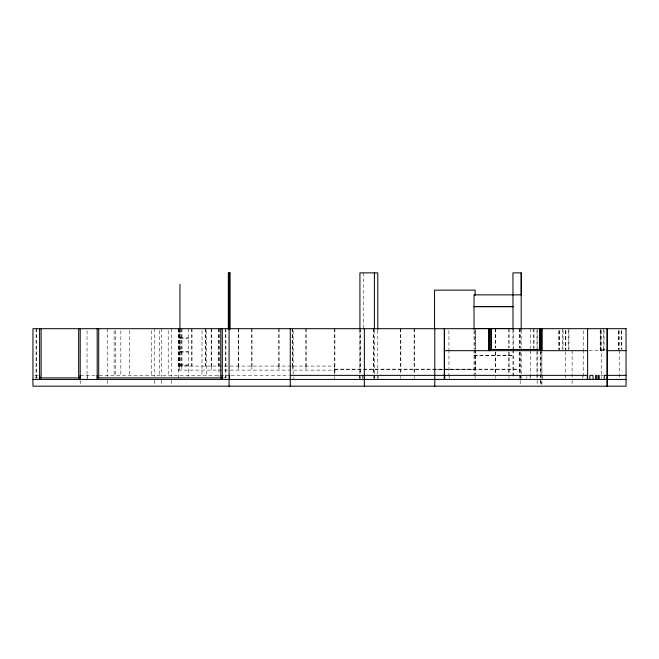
<?xml version="1.0" encoding="UTF-8"?>
<svg xmlns="http://www.w3.org/2000/svg" width="659" height="659" viewBox="0 0 659 659"><rect width="100%" height="100%" fill="white"/><g stroke="black" fill="none" stroke-linecap="round" stroke-linejoin="round"><path stroke-width="0.49" stroke-dasharray="3.29 2.47" d="M180.113 337.853L188.573 337.853M180.113 338.528L188.573 338.528M605.226 349.492L600.497 349.492L600.506 350.67L600.506 328.684M589.146 350.67L606.387 350.67M180.113 351.387L188.573 351.387M180.113 352.063L188.573 352.063M474.043 355.58L513.377 355.58M474.043 355.745L513.377 355.745M180.113 364.913L188.573 364.913M179.1 365.588L188.573 365.588M179.1 365.926L179.849 365.926L179.849 328.684M178.358 366.066L334.756 366.066L334.756 379.427M334.756 369.139L519.976 369.139M434.536 369.279L475.123 369.279L475.123 328.684M334.756 369.411L519.976 369.411M178.358 370.119L334.756 370.119M334.756 370.358L333.915 370.119M34.853 375.366L38.659 375.366M80.209 375.366L95.67 375.366M99.344 375.366L229.093 375.366M231.128 375.366L289.087 375.366M600.547 375.366L603.422 375.366M34.861 377.904L38.667 377.904M223.269 377.904L228.121 377.904M621.824 330.67L621.824 349.492M621.421 330.67L621.421 349.492M619.229 330.686L619.229 349.674M619.229 350.67L619.229 378.406M618.463 330.686L618.463 349.674L618.323 330.686M604.081 330.67L604.072 350.67M603.792 349.492L603.792 350.67M603.743 328.684L603.743 349.492M601.478 330.686L601.478 378.406M600.81 328.684L600.81 350.67M600.192 330.686L600.192 350.67M583.215 330.686L583.215 349.674M583.223 349.995L583.223 378.406M582.82 375.366L582.82 378.406M572.127 350.67L572.127 378.406M572.127 380.391L572.127 384.255M568.923 328.684L568.923 349.492M568.519 330.67L568.519 349.492M565.892 330.686L565.892 349.674M565.611 330.686L565.611 349.674M565.414 330.686L565.414 349.674M565.315 351.7L565.315 378.406M563.041 330.67L563.041 349.492M562.646 328.684L562.646 349.492M559.334 330.686L559.334 349.674M559.063 330.686L559.063 349.674M558.865 330.686L558.865 349.674M542.266 375.366L542.266 378.406L542.25 376.38M541.863 352.03L541.863 378.406L541.813 350.67M540.644 379.427L540.619 384.255M540.537 350.67L540.471 378.406M540.537 380.391L540.537 384.255M540.298 351.7L540.298 378.406M537.159 328.684L537.159 348.677M537.159 350.67L537.159 378.406M537.159 380.391L537.159 384.255M536.994 330.686L536.994 348.677M536.994 351.7L536.994 378.406M534.029 328.684L534.029 348.496M533.625 328.684L533.625 348.496M530.495 328.684L530.495 348.677M530.495 350.67L530.495 378.406M530.091 376.38L530.091 378.406M526.846 376.38L526.846 378.406M521.195 330.25L521.195 378.406M520.585 375.366L520.585 378.406M520.182 328.684L520.182 347.968M520.182 352.03L520.19 378.406M520.19 380.391L520.19 386.19M519.91 328.684L519.91 347.968M519.91 352.03L519.91 374.353M519.77 375.366L519.77 378.406M519.638 328.684L519.638 347.968M519.638 352.03L519.638 374.353M513.377 328.684L513.377 348.858M513.377 349.88L513.377 378.406M512.941 330.25L513.007 348.858M512.941 349.715L512.974 378.406M509.086 328.684L509.086 347.968M509.086 352.03L509.086 374.353M508.946 376.38L508.946 378.406M508.814 328.684L508.814 347.968M508.814 352.03L508.814 374.353M495.552 328.684L495.552 347.968M495.552 352.03L495.552 374.353M495.42 376.38L495.42 378.406M495.288 328.684L495.288 347.968M495.288 352.03L495.288 374.353M475.263 328.684L475.263 348.982M475.263 349.995L475.263 374.353M475.123 376.38L475.123 378.406M474.991 330.719L474.991 348.982M474.991 349.995L474.991 374.353M474.043 330.521L474.043 348.858M474.043 349.88L474.043 378.406M449.422 376.38L449.422 378.406M448.936 330.686L448.936 349.674M448.944 349.995L448.944 378.406M414.379 328.684L414.379 374.353M414.239 376.38L414.239 378.406M414.107 328.684L414.107 374.353M400.845 328.684L400.845 374.353M400.713 376.38L400.713 378.406M400.581 328.684L400.581 374.353M378.118 375.366L378.118 378.406M377.78 330.25L377.78 378.406M374.74 375.366L374.74 378.406M374.403 330.25L374.403 378.406M373.793 328.684L373.793 374.353M373.653 376.38L373.653 378.406M373.521 328.684L373.521 374.353M363.307 272.875L363.307 328.198M362.969 375.366L362.969 378.406M362.903 375.366L362.903 378.406M360.259 328.684L360.259 374.353M360.127 376.38L360.127 378.406M359.987 328.684L359.987 374.353M359.921 330.25L359.921 378.406M359.583 375.366L359.583 378.406M334.896 328.684L334.896 374.353M334.624 328.684L334.624 374.353M306.147 328.684L306.147 366.066M306.007 366.066L306.007 370.119M305.875 328.684L305.875 366.066M293.156 330.719L293.156 378.406M292.612 328.684L292.612 366.066M292.481 366.066L292.481 370.119M292.341 328.684L292.341 366.066M279.087 328.684L279.087 366.066M278.946 366.066L278.946 370.119M278.815 328.684L278.815 366.066M252.026 328.684L252.026 366.066M251.886 366.066L251.886 370.119M251.754 328.684L251.754 366.066M238.492 328.684L238.492 366.066M238.36 366.066L238.36 370.119M238.228 328.684L238.228 366.066M225.897 328.684L225.897 377.904M225.493 328.684L225.493 377.904M219.085 328.684L219.085 366.066M218.945 328.684L218.945 376.38M218.813 328.684L218.813 366.066M211.44 328.684L211.44 366.066M211.3 366.066L211.3 370.119M211.168 328.684L211.168 366.066M206.679 330.719L206.679 376.38M205.55 328.684L205.55 366.066M205.278 328.684L205.278 366.066M202 330.719L202 376.38M192.024 328.684L192.024 366.066M191.753 328.684L191.753 366.066M188.573 328.684L188.507 376.38M182.008 328.684L182.008 366.066M181.876 366.066L181.876 370.119M181.744 328.684L181.744 366.066M180.113 328.684L180.113 365.588M179.948 330.151L179.948 350.481M179.775 328.684L179.775 365.588M179.166 366.066L179.166 370.119M179.1 328.684L179.1 370.119M178.49 328.684L178.49 366.066M178.358 328.684L178.358 378.497M171.546 328.684L171.562 376.38M171.546 380.391L171.546 384.255M168.21 330.719L168.21 376.38M161.397 328.684L161.397 376.38M161.397 380.391L161.397 384.255M159.717 330.719L159.717 376.38M154.75 328.684L154.733 376.38M154.733 380.391L154.75 384.255M151.265 330.719L151.265 376.38M129.592 330.719L129.592 376.38M120.828 330.719L120.828 376.38M115.506 330.719L115.506 376.38M114.131 330.719L114.131 376.38M107.326 328.684L107.326 376.38M107.326 380.391L107.326 384.255M87.441 375.366L87.441 378.406M87.037 330.719L87.037 378.406M80.2 380.391L80.217 384.255M36.492 328.684L36.492 377.904M36.088 328.684L36.088 377.904M541.863 384.255L541.863 380.391L541.813 384.255"/><path stroke-width="0.99" d="M229.909 272.81L228.352 272.81L228.352 329.195M474.043 329.5L474.043 294.861L521.261 294.861L521.261 272.875L512.941 272.875L513.007 329.5M474.043 306.534L513.377 306.534M474.043 306.707L513.377 306.707M474.043 328.52L513.377 328.52M489.233 349.492L541.574 349.492M444.306 350.67L587.614 350.67M607.096 350.67L626.042 350.67M39.614 375.366L40.018 379.427M80.2 375.366L79.797 379.427M97.178 375.366L97.59 379.427M222.297 375.366L221.885 379.427M229.011 375.366L229.497 375.366L229.497 379.427M290.281 375.366L587.647 375.366M626.042 375.366L604.262 375.366L604.262 379.427M39.614 377.904L80.2 377.904M97.178 377.904L222.297 377.904M32.95 379.427L626.05 379.427M607.334 375.366L607.334 379.427M607.277 328.684L607.277 386.19M607.096 328.684L607.104 386.19M599.188 379.427L599.188 375.366L598.199 375.366L598.199 379.427M596.724 379.427L596.724 375.366L595.637 375.366L595.637 379.427M593.034 379.427L593.034 375.366L589.904 375.366L589.904 379.427M587.614 328.684L587.614 379.427M587.334 375.366L587.334 379.427M542.126 328.684L542.126 350.67M541.574 328.684L541.574 350.67M541.023 328.684L541.023 350.67M539.564 328.684L539.564 349.674M521.195 272.875L521.195 329.5M491.243 328.684L491.243 349.492M491.144 328.684L491.144 349.492M489.777 328.684L489.777 350.67M489.233 328.684L489.233 350.67M488.69 328.684L488.69 350.67M475.123 295.265L475.123 290.133L434.536 290.133L434.536 329.187M444.701 375.366L444.701 379.427M444.446 328.684L444.446 379.427M444.306 328.684L444.306 379.427M434.775 328.684L434.775 386.19M377.78 329.228L377.78 272.875L359.921 272.875L359.921 329.228M374.403 272.875L374.403 329.228M364.353 328.684L364.353 386.19M290.281 328.684L290.281 386.19M229.867 272.81L229.867 329.533M229.736 272.81L229.736 329.22M229.093 272.81L229.093 386.19M222.297 328.684L222.297 379.427M220.773 328.684L220.773 377.904M179.948 284.416L179.948 329.138M98.702 328.684L98.702 377.904M97.178 328.684L97.178 379.427M80.2 328.684L80.2 379.427M78.676 328.684L78.676 377.904M41.138 328.684L41.138 377.904M39.614 328.684L39.614 379.427M626.042 328.684L32.95 328.684L32.95 386.19L626.05 386.19L626.042 328.684M539.803 349.492L539.803 328.684L539.713 349.492"/></g></svg>
